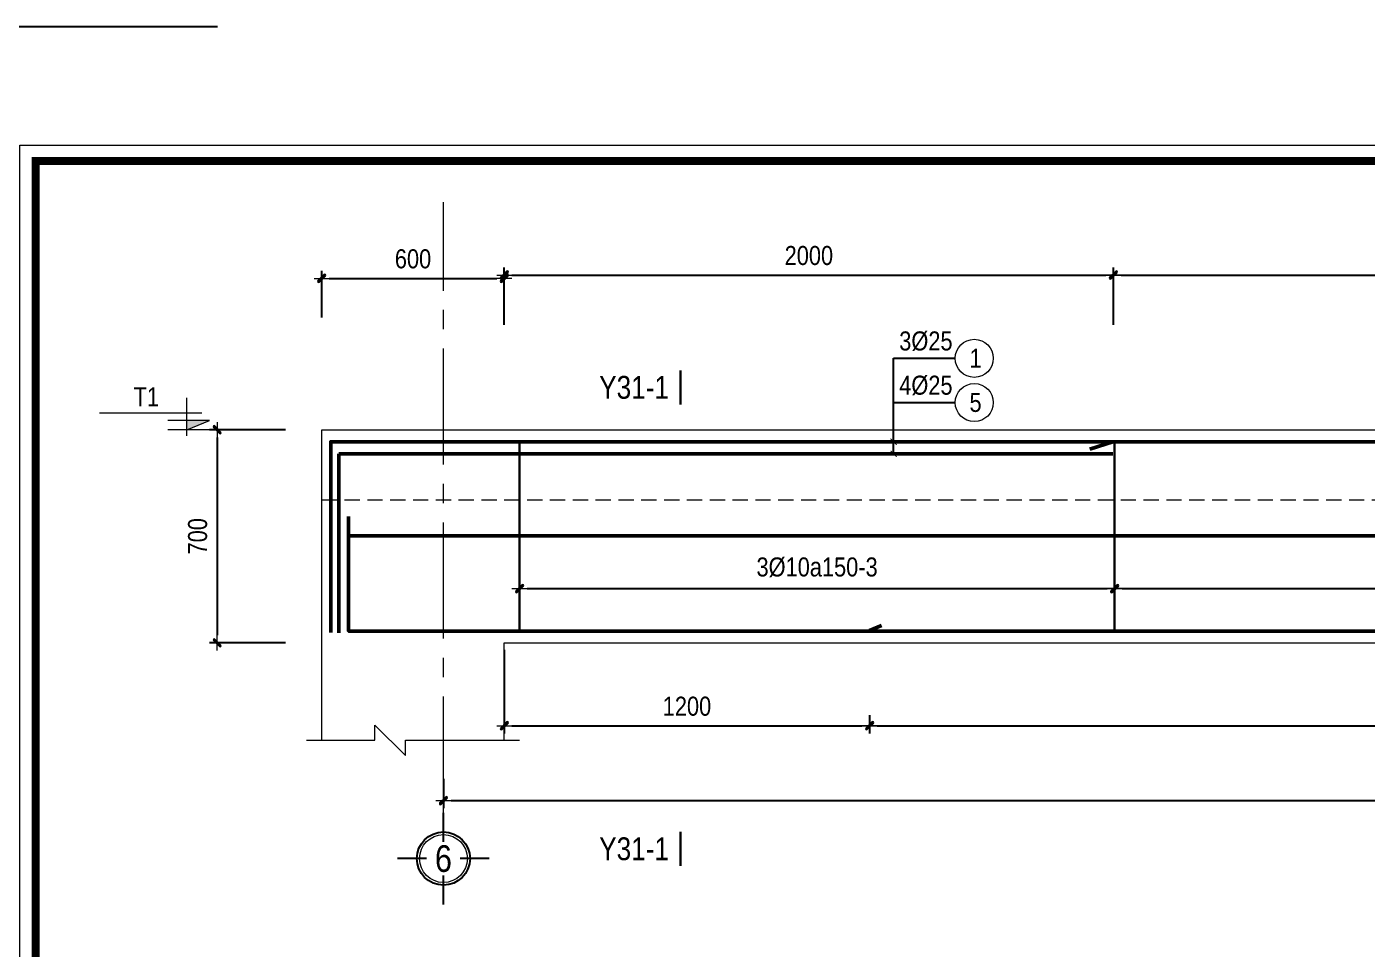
# Model space of a CAD drawing. Header units: millimetres. Extents: x 397144 to 8960116, y 345581 to 674207.
# Drawn here: x 5150290 to 5154693, y 660871 to 663901 of the extents above; entities that cross this region are included whole.
import ezdxf
from ezdxf.enums import TextEntityAlignment as Align
from ezdxf.xclip import XClip

# ---------------------------------------------------------------- set-up
doc = ezdxf.new("R2010")
doc.units = ezdxf.units.MM
doc.header["$XCLIPFRAME"] = 0
doc.header["$PDSIZE"] = -10
doc.linetypes.add('CENTER2', pattern=[28.575, 19.05, -3.175, 3.175, -3.175])
doc.linetypes.add('HIDDEN', pattern=[0.375, 0.25, -0.125])
doc.layers.get('0').update_dxf_attribs({"linetype": 'CONTINUOUS'})
doc.layers.get('Defpoints').update_dxf_attribs({"color": 12, "linetype": 'CONTINUOUS'})
for name, color, linetype, lineweight in [('2', 2, 'CONTINUOUS', 20), ('CDAI', 8, 'CONTINUOUS', 30), ('CTHEP', 2, 'CONTINUOUS', 50), ('DBAO', 3, 'CONTINUOUS', 20), ('DGIONG', 4, 'CONTINUOUS', 13), ('KTH', 150, 'CONTINUOUS', 5), ('Net khuat', 8, 'HIDDEN', 13), ('STICK', 1, 'CONTINUOUS', 9), ('TEXT', 7, 'CONTINUOUS', 15)]:
    doc.layers.add(name, color=color, linetype=linetype, lineweight=lineweight)
doc.layers.add('8', color=8, linetype='CONTINUOUS')
doc.layers.add('HATCH', color=7, linetype='CONTINUOUS', lineweight=5, true_color=0x2491ff)
doc.styles.add('HELVECONDENSE', font='VHELVCN_0.TTF')
doc.styles.add('Star-HelCon', font='VHELVCN_0.TTF')
doc.styles.add('TTP-HelCon', font='VHELVCN_0.TTF')
doc.styles.add('VNI-HELVE-CONDENSE', font='VHELVCN_0.TTF')
doc.dimstyles.new('kc-25', dxfattribs={"dimtxt": 62.5, "dimasz": 20, "dimexe": 20, "dimexo": 50, "dimgap": 25, "dimtad": 3, "dimdec": 0, "dimzin": 0, "dimdsep": 46, "dimtxsty": 'VNI-HELVE-CONDENSE', "dimblk": 'DIM', "dimcen": 2.5, "dimclrd": 256, "dimclre": 154, "dimclrt": 7, "dimaunit": 1, "dimadec": 0, "dimazin": 0, "dimtfac": 1, "dimtdec": 0, "dimtix": 1, "dimtmove": 0, "dimatfit": 3, "dimldrblk": 'DOT', "dimfxl": 1, "dimtolj": 1, "dimtzin": 0, "dimarcsym": 0})
doc.dimstyles.new('TTP-25', dxfattribs={"dimscale": 25, "dimtxt": 2.5, "dimasz": 1, "dimexe": 1, "dimexo": 1, "dimgap": 0.09, "dimtad": 0, "dimdec": 4, "dimrnd": 5, "dimzin": 9, "dimdsep": 46, "dimtxsty": 'TTP-HelCon', "dimblk": 'Stick1', "dimcen": 0.09, "dimdle": 1.5, "dimclrd": 256, "dimclre": 256, "dimclrt": 7, "dimadec": 0, "dimazin": 0, "dimtfac": 1, "dimtdec": 4, "dimtmove": 0, "dimatfit": 3, "dimldrblk": '_ArchTick1', "dimfxl": 1, "dimtvp": 1, "dimtolj": 1, "dimtzin": 0, "dimarcsym": 0})

# ---------------------------------------------------------------- blocks, each defined once
blk = doc.blocks.new('Stick1')
at = {"layer": 'STICK'}
h = blk.add_hatch(color=256, dxfattribs=at)
edge = h.paths.add_edge_path()
edge.add_line((0.3, 0.5), (-0.5, -0.3))
edge.add_arc((-0.4, -0.4), 0.141, 135, 315)
edge.add_line((-0.3, -0.5), (0.5, 0.3))
edge.add_arc((0.4, 0.4), 0.141, 315, 495)
blk.add_line((1, 0), (-1, 0), dxfattribs=at)
blk.add_lwpolyline([(0.3, 0.5), (-0.5, -0.3, 1), (-0.3, -0.5), (0.5, 0.3, 1), (0.3, 0.5, 1)], format="xyb", dxfattribs=at)
blk = doc.blocks.new('*D904')
at = {"layer": 'Defpoints', "color": 0, "transparency": 16777216}
for p in [(5151165.1, 662577.7), (5150915.1, 661877.7), (5151165.1, 661877.7)]:
    blk.add_point(p, dxfattribs=at)
at = {"layer": 'KTH', "lineweight": -2, "transparency": 16777216}
for p, q in [((5151140.1, 662577.7), (5150890.1, 662577.7)), ((5150915.1, 662552.7), (5150915.1, 661902.7)), ((5151140.1, 661877.7), (5150890.1, 661877.7))]:
    blk.add_line(p, q, dxfattribs=at)
at = {"layer": 'KTH', "lineweight": -2, "transparency": 16777216, "xscale": 25, "yscale": 25, "zscale": 25}
for p, rotation in [((5150915.1, 662577.7), 90), ((5150915.1, 661877.7), 270)]:
    blk.add_blockref('Stick1', p, dxfattribs=dict(at, rotation=rotation))
at = {"layer": 'KTH', "color": 7, "transparency": 16777216, "insert": (5150851.2, 662227.7), "char_height": 62.5, "attachment_point": 5, "rotation": 90, "style": 'TTP-HelCon'}
blk.add_mtext('\\A1;700', dxfattribs=at)
blk = doc.blocks.new('_ArchTick1')
at = {"color": 0, "const_width": 3.81}
blk.add_lwpolyline([(-12.7, -12.7), (12.7, 12.7)], dxfattribs=at)
blk = doc.blocks.new('CODE')
at = {"layer": 'DBAO'}
for p, q in [((-62.5, -20), (-62.5, 105)), ((-112.5, 55), (223.6, 55)), ((-62.5, 0), (-137.5, 30)), ((-137.5, 30), (0, 30)), ((-137.5, 0), (0, 0))]:
    blk.add_line(p, q, dxfattribs=at)
at = {"layer": 'HATCH', "color": 1}
blk.add_solid([(-62.5, 0), (-137.5, 30), (-62.5, 30)], dxfattribs=at)
blk = doc.blocks.new('*D908')
at = {"layer": 'Defpoints', "color": 0, "transparency": 16777216}
for p in [(5153863.6, 662195.9), (5151908.6, 662113.4), (5153863.6, 662055.9)]:
    blk.add_point(p, dxfattribs=at)
at = {"layer": 'KTH', "lineweight": -2, "transparency": 16777216}
for p, q in [((5153863.6, 662170.9), (5153863.6, 662030.9)), ((5151908.6, 662088.4), (5151908.6, 662030.9)), ((5151933.6, 662055.9), (5153838.6, 662055.9))]:
    blk.add_line(p, q, dxfattribs=at)
at = {"layer": 'KTH', "lineweight": -2, "transparency": 16777216, "xscale": 25, "yscale": 25, "zscale": 25, "rotation": 180}
blk.add_blockref('Stick1', (5151908.6, 662055.9), dxfattribs=at)
at = {"layer": 'KTH', "lineweight": -2, "transparency": 16777216, "xscale": 25, "yscale": 25, "zscale": 25}
blk.add_blockref('Stick1', (5153863.6, 662055.9), dxfattribs=at)
at = {"layer": 'KTH', "color": 7, "transparency": 16777216, "insert": (5152886.1, 662125.8), "char_height": 62.5, "attachment_point": 5, "style": 'TTP-HelCon'}
blk.add_mtext('\\A1;3Þ10a150-3', dxfattribs=at)
blk = doc.blocks.new('*D909')
at = {"layer": 'Defpoints', "color": 0, "transparency": 16777216}
for p in [(5151858.6, 663074.9), (5151258.6, 662921.8), (5151858.6, 662921.8)]:
    blk.add_point(p, dxfattribs=at)
at = {"layer": 'KTH', "lineweight": -2, "transparency": 16777216}
for p, q in [((5151258.6, 662946.8), (5151258.6, 663099.9)), ((5151858.6, 662946.8), (5151858.6, 663099.9)), ((5151283.6, 663074.9), (5151833.6, 663074.9))]:
    blk.add_line(p, q, dxfattribs=at)
at = {"layer": 'KTH', "lineweight": -2, "transparency": 16777216, "xscale": 25, "yscale": 25, "zscale": 25, "rotation": 180}
blk.add_blockref('Stick1', (5151258.6, 663074.9), dxfattribs=at)
at = {"layer": 'KTH', "lineweight": -2, "transparency": 16777216, "xscale": 25, "yscale": 25, "zscale": 25}
blk.add_blockref('Stick1', (5151858.6, 663074.9), dxfattribs=at)
at = {"layer": 'KTH', "color": 7, "transparency": 16777216, "insert": (5151558.6, 663138.7), "char_height": 62.5, "attachment_point": 5, "style": 'TTP-HelCon'}
blk.add_mtext('\\A1;600', dxfattribs=at)
blk = doc.blocks.new('dau truc')
blk.add_circle((0, 0), 180)
at = {"layer": '8'}
for p, q in [((0, 127), (0, 345)), ((-127, 0), (-345, 0)), ((345, 0), (127, 0)), ((0, -345), (0, -127))]:
    blk.add_line(p, q, dxfattribs=at)
blk.add_circle((0, 0), 200, dxfattribs=at)
at = {"layer": 'TEXT', "style": 'HELVECONDENSE'}
blk.add_attdef('A', text='', height=233, dxfattribs=at).set_placement((0, 0), align=Align.MIDDLE)
blk = doc.blocks.new('*D912')
at = {"layer": 'Defpoints', "color": 0, "transparency": 16777216}
for p in [(5153859.6, 663085.8), (5151858.6, 662896.8), (5153859.6, 662896.8)]:
    blk.add_point(p, dxfattribs=at)
at = {"layer": 'KTH', "lineweight": -2, "transparency": 16777216}
for p, q in [((5151858.6, 662921.8), (5151858.6, 663110.8)), ((5151883.6, 663085.8), (5153834.6, 663085.8)), ((5153859.6, 662921.8), (5153859.6, 663110.8))]:
    blk.add_line(p, q, dxfattribs=at)
at = {"layer": 'KTH', "lineweight": -2, "transparency": 16777216, "xscale": 25, "yscale": 25, "zscale": 25, "rotation": 180}
blk.add_blockref('Stick1', (5151858.6, 663085.8), dxfattribs=at)
at = {"layer": 'KTH', "lineweight": -2, "transparency": 16777216, "xscale": 25, "yscale": 25, "zscale": 25}
blk.add_blockref('Stick1', (5153859.6, 663085.8), dxfattribs=at)
at = {"layer": 'KTH', "color": 7, "transparency": 16777216, "insert": (5152859.1, 663149.6), "char_height": 62.5, "attachment_point": 5, "style": 'TTP-HelCon'}
blk.add_mtext('\\A1;2000', dxfattribs=at)
blk = doc.blocks.new('*D915')
at = {"layer": 'Defpoints', "color": 0, "transparency": 16777216}
for p in [(5153863.6, 662195.9), (5157403.6, 662195.9), (5157403.6, 662055.8)]:
    blk.add_point(p, dxfattribs=at)
at = {"layer": 'KTH', "lineweight": -2, "transparency": 16777216}
for p, q in [((5153863.6, 662170.9), (5153863.6, 662030.8)), ((5157403.6, 662170.9), (5157403.6, 662030.8)), ((5153888.6, 662055.8), (5157378.6, 662055.8))]:
    blk.add_line(p, q, dxfattribs=at)
at = {"layer": 'KTH', "lineweight": -2, "transparency": 16777216, "xscale": 25, "yscale": 25, "zscale": 25, "rotation": 180}
blk.add_blockref('Stick1', (5153863.6, 662055.8), dxfattribs=at)
at = {"layer": 'KTH', "lineweight": -2, "transparency": 16777216, "xscale": 25, "yscale": 25, "zscale": 25}
blk.add_blockref('Stick1', (5157403.6, 662055.8), dxfattribs=at)
at = {"layer": 'KTH', "color": 7, "transparency": 16777216, "insert": (5155633.6, 662125.8), "char_height": 62.5, "attachment_point": 5, "style": 'TTP-HelCon'}
blk.add_mtext('\\A1;3Þ10a200-3', dxfattribs=at)
blk = doc.blocks.new('*D916')
at = {"layer": 'Defpoints', "color": 0, "transparency": 16777216}
for p in [(5157407.6, 663085.8), (5153859.6, 662896.8), (5157407.6, 662885.8)]:
    blk.add_point(p, dxfattribs=at)
at = {"layer": 'KTH', "lineweight": -2, "transparency": 16777216}
for p, q in [((5153859.6, 662921.8), (5153859.6, 663110.8)), ((5153884.6, 663085.8), (5157382.6, 663085.8)), ((5157407.6, 662910.8), (5157407.6, 663110.8))]:
    blk.add_line(p, q, dxfattribs=at)
at = {"layer": 'KTH', "lineweight": -2, "transparency": 16777216, "xscale": 25, "yscale": 25, "zscale": 25, "rotation": 180}
blk.add_blockref('Stick1', (5153859.6, 663085.8), dxfattribs=at)
at = {"layer": 'KTH', "lineweight": -2, "transparency": 16777216, "xscale": 25, "yscale": 25, "zscale": 25}
blk.add_blockref('Stick1', (5157407.6, 663085.8), dxfattribs=at)
at = {"layer": 'KTH', "color": 7, "transparency": 16777216, "insert": (5155633.6, 663149.6), "char_height": 62.5, "attachment_point": 5, "style": 'TTP-HelCon'}
blk.add_mtext('\\A1;3550', dxfattribs=at)
blk = doc.blocks.new('DIM')
h = blk.add_hatch(color=1)
h.paths.add_polyline_path([(0.49, 0.29, 1), (0.29, 0.49), (-0.19, 0), (0.19, 0)])
h.paths.add_polyline_path([(0.19, 0), (-0.19, 0), (-0.49, -0.29, 1), (-0.29, -0.49)])
at = {"color": 9}
for p, q in [((-0.19, 0), (-1.5, 0)), ((0.19, 0), (1.5, 0))]:
    blk.add_line(p, q, dxfattribs=at)
at = {"color": 1}
for p, q in [((-0.49, -0.29), (0.29, 0.49)), ((-0.29, -0.49), (0.49, 0.29)), ((-0.19, 0), (0.19, 0))]:
    blk.add_line(p, q, dxfattribs=at)
blk.add_arc((-0.39, -0.39), 0.138, 135, 315, dxfattribs=at)
blk = doc.blocks.new('*D929')
at = {"layer": 'Defpoints', "color": 0, "transparency": 16777216}
for p in [(5161058.6, 661557.4), (5151658.6, 661456.3), (5161058.6, 661359.4)]:
    blk.add_point(p, dxfattribs=at)
at = {"layer": 'KTH', "lineweight": -2, "transparency": 16777216}
for p, q in [((5161058.6, 661532.4), (5161058.6, 661334.4)), ((5151658.6, 661431.3), (5151658.6, 661334.4)), ((5151683.6, 661359.4), (5161033.6, 661359.4))]:
    blk.add_line(p, q, dxfattribs=at)
at = {"layer": 'KTH', "lineweight": -2, "transparency": 16777216, "xscale": 25, "yscale": 25, "zscale": 25, "rotation": 180}
blk.add_blockref('Stick1', (5151658.6, 661359.4), dxfattribs=at)
at = {"layer": 'KTH', "lineweight": -2, "transparency": 16777216, "xscale": 25, "yscale": 25, "zscale": 25}
blk.add_blockref('Stick1', (5161058.6, 661359.4), dxfattribs=at)
at = {"layer": 'KTH', "color": 7, "transparency": 16777216, "insert": (5156358.6, 661423.3), "char_height": 62.5, "attachment_point": 5, "style": 'TTP-HelCon'}
blk.add_mtext('\\A1;9400', dxfattribs=at)
blk = doc.blocks.new('*D918')
at = {"layer": 'Defpoints', "color": 0, "transparency": 16777216}
for p in [(5151858.6, 661879.5), (5153058.6, 661665.3), (5153058.6, 661605.3)]:
    blk.add_point(p, dxfattribs=at)
at = {"layer": 'KTH', "lineweight": -2, "transparency": 16777216}
for p, q in [((5151858.6, 661854.5), (5151858.6, 661580.3)), ((5153058.6, 661640.3), (5153058.6, 661580.3)), ((5151883.6, 661605.3), (5153033.6, 661605.3))]:
    blk.add_line(p, q, dxfattribs=at)
at = {"layer": 'KTH', "lineweight": -2, "transparency": 16777216, "xscale": 25, "yscale": 25, "zscale": 25, "rotation": 180}
blk.add_blockref('Stick1', (5151858.6, 661605.3), dxfattribs=at)
at = {"layer": 'KTH', "lineweight": -2, "transparency": 16777216, "xscale": 25, "yscale": 25, "zscale": 25}
blk.add_blockref('Stick1', (5153058.6, 661605.3), dxfattribs=at)
at = {"layer": 'KTH', "color": 7, "transparency": 16777216, "insert": (5152458.6, 661669.2), "char_height": 62.5, "attachment_point": 5, "style": 'TTP-HelCon'}
blk.add_mtext('\\A1;1200', dxfattribs=at)
blk = doc.blocks.new('*D920')
at = {"layer": 'Defpoints', "color": 0, "transparency": 16777216}
for p in [(5153058.6, 661665.3), (5158208.6, 661640.3), (5158208.6, 661605.3)]:
    blk.add_point(p, dxfattribs=at)
at = {"layer": 'KTH', "lineweight": -2, "transparency": 16777216}
for p, q in [((5153058.6, 661640.3), (5153058.6, 661580.3)), ((5153083.6, 661605.3), (5158183.6, 661605.3)), ((5158208.6, 661615.3), (5158208.6, 661580.3))]:
    blk.add_line(p, q, dxfattribs=at)
at = {"layer": 'KTH', "lineweight": -2, "transparency": 16777216, "xscale": 25, "yscale": 25, "zscale": 25, "rotation": 180}
blk.add_blockref('Stick1', (5153058.6, 661605.3), dxfattribs=at)
at = {"layer": 'KTH', "lineweight": -2, "transparency": 16777216, "xscale": 25, "yscale": 25, "zscale": 25}
blk.add_blockref('Stick1', (5158208.6, 661605.3), dxfattribs=at)
at = {"layer": 'KTH', "color": 7, "transparency": 16777216, "insert": (5155633.6, 661669.2), "char_height": 62.5, "attachment_point": 5, "style": 'TTP-HelCon'}
blk.add_mtext('\\A1;5150', dxfattribs=at)
blk = doc.blocks.new('MC')
at = {"layer": 'CTHEP', "const_width": 10}
blk.add_lwpolyline([(0, 150), (0, 0)], dxfattribs=at)
at = {"layer": 'TEXT', "style": 'TTP-HelCon'}
blk.add_attdef('A', text='', height=100, dxfattribs=at).set_placement((-50, 25.5), align=Align.RIGHT)
blk = doc.blocks.new('AY-25')
at = {"layer": 'CTHEP'}
blk.add_line((5149721.99072, 654854.9494), (5195174.90087, 654854.90127), dxfattribs=at)
for points in [[(5195358.26565, 654535.70176), (5195358.26565, 655163.88897), (5149568.26566, 655163.96452)], [(5149626.50462, 654918.35463), (5149626.50462, 654541.96456), (5156207.27174, 654541.94341), (5156787.13349, 654541.9415), (5164638.26566, 654541.91321), (5165212.31117, 654541.91133), (5195296.43281, 654541.88918), (5195296.43281, 655064.76469)]]:
    blk.add_lwpolyline(points, dxfattribs=at)
at = {"layer": 'DBAO'}
blk.add_lwpolyline([(5195388.26566, 654182.84699), (5195388.26566, 655202.84328), (5164786.17191, 655202.88813)], dxfattribs=at)
at = {"layer": 'Net khuat', "ltscale": 200}
blk.add_lwpolyline([(5149538.26566, 654502.96452), (5149538.26566, 654502.96452), (5149838.26566, 654502.96452), (5149838.26566, 654972.96452), (5195388.26566, 654972.96452)], dxfattribs=at)
blk = doc.blocks.new('*D1213')
at = {"layer": 'Defpoints', "color": 0, "transparency": 16777216}
for p in [(5164512.3, 598540.5), (5173912.3, 598439.4), (5173912.3, 598342.5)]:
    blk.add_point(p, dxfattribs=at)
at = {"layer": 'KTH', "lineweight": -2, "transparency": 16777216}
for p, q in [((5164512.3, 598515.5), (5164512.3, 598317.5)), ((5173912.3, 598414.4), (5173912.3, 598317.5)), ((5164537.3, 598342.5), (5173887.3, 598342.5))]:
    blk.add_line(p, q, dxfattribs=at)
at = {"layer": 'KTH', "lineweight": -2, "transparency": 16777216, "xscale": 25, "yscale": 25, "zscale": 25, "rotation": 180}
blk.add_blockref('Stick1', (5164512.3, 598342.5), dxfattribs=at)
at = {"layer": 'KTH', "lineweight": -2, "transparency": 16777216, "xscale": 25, "yscale": 25, "zscale": 25}
blk.add_blockref('Stick1', (5173912.3, 598342.5), dxfattribs=at)
at = {"layer": 'KTH', "color": 7, "transparency": 16777216, "insert": (5169212.3, 598406.3), "char_height": 62.5, "attachment_point": 5, "style": 'TTP-HelCon'}
blk.add_mtext('\\A1;9400', dxfattribs=at)
blk = doc.blocks.new('CHG_XX_Khung ten')
blk.add_lwpolyline([(15, 579), (826, 579), (826, 15), (15, 15)], close=True)
at = {"color": 4, "linetype": 'Continuous', "const_width": 1}
blk.add_lwpolyline([(17, 577), (824, 577), (824, 17), (17, 17)], close=True, dxfattribs=at)
at = {"layer": 'Defpoints', "color": 1, "ltscale": 2}
blk.add_lwpolyline([(40.06, 594), (0, 594), (0, 554)], dxfattribs=at)
blk = doc.blocks.new('AY-27')
at = {"layer": 'CTHEP'}
blk.add_line((5149346.05357, 599212.55338), (5187748.96372, 599212.50526), dxfattribs=at)
for points in [[(5187932.32851, 598893.30575), (5187932.32851, 599521.49296), (5149192.32851, 599521.5577), (5149192.32851, 598895.29521)], [(5149250.56747, 599275.95862), (5149250.56747, 598899.56854), (5149250.56747, 598899.56854), (5149761.19634, 598899.54548), (5157612.32851, 598899.5172), (5158186.37402, 598899.51531), (5187870.49566, 598899.49317), (5187870.49566, 599422.36868)]]:
    blk.add_lwpolyline(points, dxfattribs=at)
at = {"layer": 'DBAO'}
for points in [[(5187962.32851, 598540.45098), (5187962.32851, 599560.44727), (5157760.23476, 599560.49211)], [(5165812.32991, 598860.4788), (5173512.32851, 598860.46904)]]:
    blk.add_lwpolyline(points, dxfattribs=at)
at = {"layer": 'Net khuat', "ltscale": 200}
blk.add_lwpolyline([(5149162.32851, 599330.5685), (5187962.32851, 599330.5685)], dxfattribs=at)
at = {"layer": 'KTH'}
dim = blk.add_linear_dim(base=(5173912.32851, 598342.50823), p1=(5164512.32851, 598540.49123), p2=(5173912.32851, 598439.3594), angle=180, dimstyle='TTP-25', override={"dimtmove": 1}, dxfattribs=at)
dim.commit()
dim.dimension.update_dxf_attribs({"geometry": '*D1213', "text_midpoint": (5169212.32851, 598406.34156)})

msp = doc.modelspace()

# ---------------------------------------------------------------- linework, layer by layer
at = {"layer": 'CDAI', "ltscale": 52.5}
for p, q in [((5151908.56304, 662542.48443), (5151908.56304, 661916.46829)), ((5153863.56304, 662542.41612), (5153863.56304, 661916.44512))]:
    msp.add_line(p, q, dxfattribs=at)
at = {"layer": 'CDAI', "ltscale": 0.8}
msp.add_lwpolyline([(5150318.75628, 663460.45642), (5167688.36171, 663460.45642), (5167688.36171, 648942.57726), (5150318.75628, 648942.57726)], close=True, dxfattribs=at)
at = {"layer": 'CTHEP'}
for p, q in [((5153782.56703, 662513.41229), (5153857.56703, 662538.41229)), ((5151315.04622, 662498.4751), (5151315.04622, 661910.71171)), ((5151315.04622, 662498.4751), (5153857.56703, 662498.4751)), ((5151346.80459, 662229.44596), (5165895.20085, 662229.42823)), ((5153058.56703, 661918.52785), (5153098.06602, 661934.21972))]:
    msp.add_line(p, q, dxfattribs=at)
for points in [[(5166078.56563, 661910.22872), (5166078.56563, 662538.41593), (5151288.56564, 662538.48067), (5151288.56564, 661912.21818)], [(5151346.80459, 661916.49152), (5166016.73278, 661916.41614), (5166016.73278, 662439.29166)], [(5151346.80459, 662292.88159), (5151346.80459, 661916.49152), (5151346.80459, 661916.49152), (5151346.80459, 661916.49152)]]:
    msp.add_lwpolyline(points, dxfattribs=at)
at = {"layer": 'DBAO'}
for points in [[(5151258.56564, 661557.48826), (5151258.56564, 662577.39152), (5166108.56564, 662577.37024), (5166108.56564, 661557.37395)], [(5151858.56703, 661557.41229), (5151858.56703, 661877.41229)], [(5151858.56703, 661877.39125), (5159408.56564, 661877.38168)]]:
    msp.add_lwpolyline(points, dxfattribs=at)
at = {"layer": 'DGIONG'}
msp.add_lwpolyline([(5151208.56564, 661557.48826), (5151433.56564, 661557.48826), (5151433.56564, 661607.48826), (5151533.56564, 661507.48826), (5151533.56564, 661557.48826), (5151908.56304, 661557.48443)], dxfattribs=at)
for centre in [(5153402.51217, 662812.29265), (5153402.51217, 662666.99365)]:
    msp.add_circle(centre, 62.5, dxfattribs=at)
at = {"layer": 'Net khuat', "linetype": 'CENTER2', "ltscale": 20}
msp.add_line((5151658.56564, 661319.99448), (5151658.56564, 663325.33712), dxfattribs=at)
at = {"layer": 'Net khuat', "ltscale": 200}
msp.add_lwpolyline([(5151258.56564, 662347.49148), (5166108.56564, 662347.49148)], dxfattribs=at)

# ---------------------------------------------------------------- block references
at = {"xscale": 0.75, "yscale": 0.75, "zscale": 0.75}
for p in [(5152436.97926, 662660.36811), (5152436.97926, 661144.71084)]:
    msp.add_blockref('MC', p, dxfattribs=at).add_auto_attribs({'A': 'Y31-1'})
at = {"layer": '2', "ltscale": 300}
ref = msp.add_blockref('dau truc', (5151658.56564, 661169.12994), dxfattribs=dict(at, xscale=0.4367131292819977, yscale=0.4367131292819977, zscale=0.4367131292819977))
ref.add_attrib('A', '6', dxfattribs={"layer": 'TEXT', "height": 87.5, "style": 'HELVECONDENSE'}).set_placement((5151658.56564, 661169.12994), align=Align.MIDDLE)
at = {"layer": 'CDAI'}
ref = msp.add_blockref('AY-27', (-20240.67259, 63151.07588), dxfattribs=at)
XClip(ref).set_block_clipping_path([(5148756.6853485284, 597929.8545848094), (5165972.8299181927, 600221.0932159054)])
ref = msp.add_blockref('AY-25', (-42131.61761, 6994.6577), dxfattribs=at)
XClip(ref).set_block_clipping_path([(5148844.8868440129, 653591.4289832655), (5165543.1568448404, 655852.5061558812)])
at = {"layer": 'KTH', "linetype": 'Continuous', "xscale": -1}
msp.add_blockref('CODE', (5150752.58171, 662577.65141), dxfattribs=at)

# ---------------------------------------------------------------- texts
at = {"layer": 'TEXT', "style": 'TTP-HelCon'}
for s, p in [('3Þ25', (5153156.00212, 662838.14559)), ('4Þ25', (5153156.00212, 662692.84659))]:
    msp.add_text(s, height=62.5, dxfattribs=at).set_placement(p)
at = {"layer": 'TEXT', "style": 'Star-HelCon'}
for s, p in [('1', (5153406.67884, 662812.29265)), ('5', (5153406.67884, 662666.99365))]:
    msp.add_text(s, height=62.5, dxfattribs=at).set_placement(p, align=Align.MIDDLE)
at = {"layer": 'TEXT', "style": 'TTP-HelCon'}
msp.add_text('T1', height=62.5, dxfattribs=at).set_placement((5150724.21978, 662654.6464), align=Align.RIGHT)

# ---------------------------------------------------------------- dimensions: what is measured, and where the dimension line sits
at = {"layer": 'KTH'}
for base, p1, p2, angle, picture, middle in [((5151858.56304, 663074.8826), (5151258.56564, 662921.78587), (5151858.56304, 662921.78587), 180, '*D909', (5151558.56434, 663138.71593)), ((5153859.56304, 663085.78971), (5151858.56304, 662896.78587), (5153859.56304, 662896.78587), 180, '*D912', (5152859.06304, 663149.62304)), ((5157407.56564, 663085.78971), (5153859.56304, 662896.78587), (5157407.56564, 662885.80663), 180, '*D916', (5155633.56434, 663149.62304)), ((5150915.08171, 661877.65141), (5151165.08171, 662577.65141), (5151165.08171, 661877.65141), 270, '*D904', (5150851.24838, 662227.65141)), ((5161058.56564, 661359.4312), (5151658.56564, 661456.28238), (5161058.56564, 661557.41421), 180, '*D929', (5156358.56564, 661423.26453))]:
    dim = msp.add_linear_dim(base=base, p1=p1, p2=p2, angle=angle, dimstyle='TTP-25', override={"dimtmove": 1}, dxfattribs=at)
    dim.commit()
    dim.dimension.update_dxf_attribs({"geometry": picture, "text_midpoint": middle})
for base, p1, p2, text, picture, middle in [((5153863.56304, 662055.91207), (5151908.56304, 662113.38542), (5153863.56304, 662195.92525), '3Þ10a150-3', '*D908', (5152886.06304, 662125.82874)), ((5157403.56564, 662055.83671), (5153863.56304, 662195.92525), (5157403.56564, 662195.85695), '3Þ10a200-3', '*D915', (5155633.56434, 662125.75338))]:
    dim = msp.add_linear_dim(base=base, p1=p1, p2=p2, text=text, dimstyle='TTP-25', override={"dimtmove": 1}, dxfattribs=at)
    dim.commit()
    dim.dimension.update_dxf_attribs({"geometry": picture, "text_midpoint": middle})
for base, p1, p2, picture, middle in [((5153058.56703, 661605.31936), (5151858.56703, 661879.50523), (5153058.56703, 661665.27054), '*D918', (5152458.56703, 661669.15269)), ((5158208.56564, 661605.31936), (5153058.56703, 661665.27054), (5158208.56564, 661640.27054), '*D920', (5155633.56633, 661669.15269))]:
    dim = msp.add_linear_dim(base=base, p1=p1, p2=p2, dimstyle='TTP-25', override={"dimtmove": 1}, dxfattribs=at)
    dim.commit()
    dim.dimension.update_dxf_attribs({"geometry": picture, "text_midpoint": middle})

# ---------------------------------------------------------------- leaders
at = {"layer": 'DGIONG'}
for points in [[(5153137.49035, 662538.48454), (5153137.49009, 662812.29265), (5153340.01217, 662812.29265)], [(5153137.49, 662498.48454), (5153137.48974, 662666.99365), (5153340.01182, 662666.99365)]]:
    msp.add_leader(points, dimstyle='kc-25', override={"dimtad": 0, "dimldrblk": 'ArchTick', "dimfxl": 100, "dimarcsym": 1}, dxfattribs=at)

# ---------------------------------------------------------------- next in the draw order: block references
at = {"layer": 'KTH', "ltscale": 0.8, "xscale": 25.92478421702978, "yscale": 25.92478421702978, "zscale": 25.92478421702978}
msp.add_blockref('CHG_XX_Khung ten', (5149878.03495, 648501.85593), dxfattribs=at)

doc.saveas('drawing.dxf')
